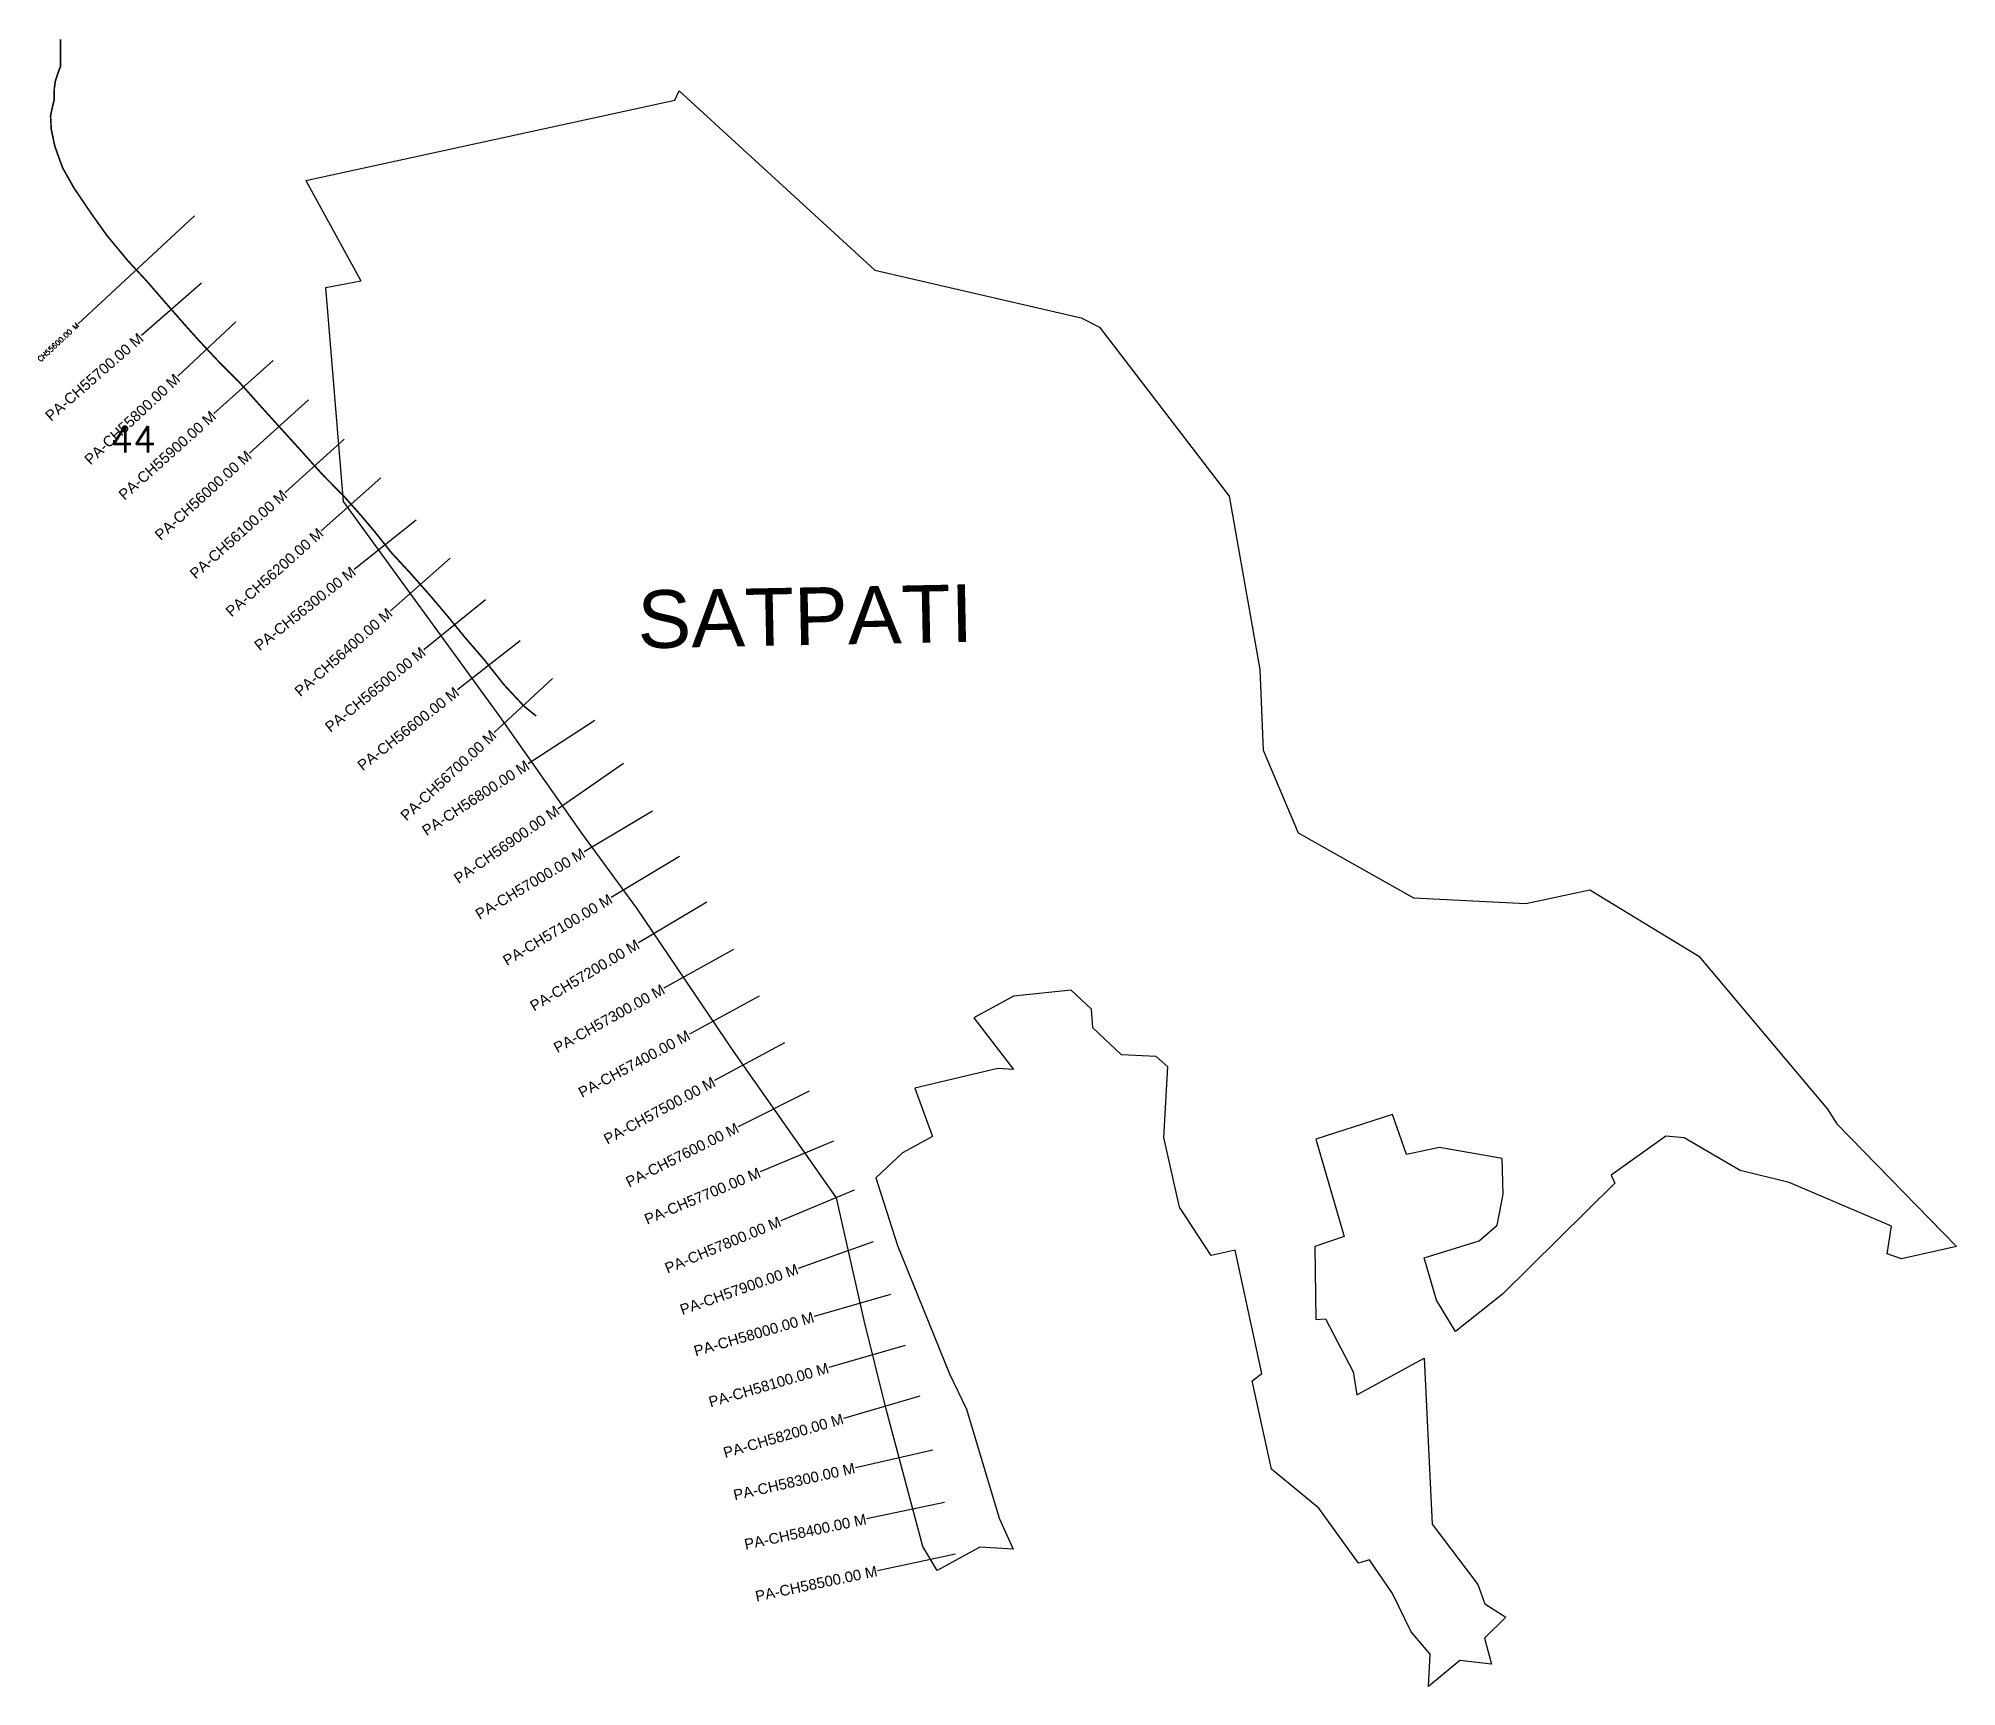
# Model space of a CAD drawing. Header units: metres. Extents: x 258341 to 261959, y 2180031 to 2183141.
import ezdxf
from ezdxf.enums import TextEntityAlignment as Align

# ---------------------------------------------------------------- set-up
doc = ezdxf.new("R2010")
doc.units = ezdxf.units.M
for name, color, linetype in [('ARTIFICIALLY PROTECTED', 4, 'Continuous'), ('CS', 134, 'Continuous'), ('CSMark', 6, 'Continuous'), ('village', 3, 'Continuous'), ('VILLAGE NAME', 250, 'Continuous')]:
    doc.layers.add(name, color=color, linetype=linetype)
doc.styles.add('DynamicDimensions', font='arial.ttf')
doc.styles.get("Standard").update_dxf_attribs({"font": 'simplex.shx'})

msp = doc.modelspace()

# ---------------------------------------------------------------- linework, layer by layer
at = {"color": 6, "flags": 128}
msp.add_lwpolyline([(258844.9, 2182873), (258948.8, 2182683.7)], dxfattribs=at)
at = {"layer": 'ARTIFICIALLY PROTECTED', "flags": 128}
msp.add_lwpolyline([(258382.2, 2183139.3, 3, 3, 0), (258382.3, 2183088.4, 3, 3, 0), (258377.1, 2183074.2, 3, 3, 0), (258372.4, 2183059.6, 3, 3, 0), (258370.6, 2183045.7, 3, 3, 0), (258370.2, 2183024.1, 3, 3, 0), (258368, 2183015.3, 3, 3, 0), (258365.6, 2183004.8, 3, 3, 0), (258363.5, 2182994.3, 3, 3, 0), (258363.6, 2182993.7, 3, 3, 0), (258363.9, 2182986.9, 3, 3, 0), (258364.8, 2182969.5, 3, 3, 0), (258371.3, 2182938.3, 3, 3, 0), (258377.3, 2182921.1, 3, 3, 0), (258386.4, 2182896.3, 3, 3, 0), (258408.3, 2182857.6, 3, 3, 0), (258440.9, 2182809.6, 3, 3, 0), (258469.7, 2182769.1, 3, 3, 0), (258510.3, 2182720.2, 3, 3, 0), (258543.9, 2182684.1, 3, 3, 0), (258578.9, 2182643.8, 3, 3, 0), (258613.5, 2182604.2, 3, 3, 0), (258644.2, 2182569.9, 3, 3, 0), (258681.7, 2182530, 3, 3, 0), (258722.3, 2182489.1, 3, 3, 0), (258759.5, 2182447.4, 3, 3, 0), (258793.7, 2182409.6, 3, 3, 0), (258838.2, 2182360.6, 3, 3, 0), (258875.2, 2182319.3, 3, 3, 0), (258917.8, 2182276.1, 3, 3, 0), (258936.2, 2182255.4, 3, 3, 0), (258949.1, 2182240.9, 3, 3, 0), (258975.4, 2182209.8, 3, 3, 0), (259007.3, 2182169.7, 3, 3, 0), (259012.3, 2182164.3, 3, 3, 0), (259042.7, 2182131.5, 3, 3, 0), (259082.7, 2182086.1, 3, 3, 0), (259112.1, 2182051.4, 3, 3, 0), (259145.3, 2182010.7, 3, 3, 0), (259182.1, 2181968.2, 3, 3, 0), (259218.7, 2181921.7, 3, 3, 0), (259256.2, 2181881.5, 3, 3, 0), (259279.6, 2181862.4, 0, 0, 0)], format="xyseb", dxfattribs=at)
at = {"layer": 'CS'}
for p, q in [((258635.1, 2182806.3), (258415.3, 2182602.2)), ((258648, 2182678.8), (258535.1, 2182580)), ((258712.9, 2182606.3), (258603.6, 2182503.5)), ((258783.6, 2182533), (258671.8, 2182433)), ((258850.1, 2182459), (258739, 2182358.3)), ((258917.5, 2182384.6), (258805.8, 2182284.4)), ((258986.5, 2182311.7), (258874.3, 2182212.1)), ((259053.5, 2182232.1), (258936.1, 2182138.7)), ((259117.4, 2182160.2), (259004.8, 2182061)), ((259184.1, 2182081.9), (259067.8, 2181987.1)), ((259249.2, 2182004.3), (259131.3, 2181911.6)), ((259310.4, 2181933.4), (259200.6, 2181831.1)), ((259390.2, 2181854.2), (259264.5, 2181772.4)), ((259444.4, 2181772.8), (259321.1, 2181687.4)), ((259499.2, 2181682.8), (259370.1, 2181606.4)), ((259550, 2181597.2), (259421.3, 2181520.1)), ((259601.4, 2181511.3), (259472.7, 2181434.3)), ((259651.7, 2181422.2), (259520.6, 2181349.3)), ((259700.5, 2181333.9), (259568.6, 2181262.5)), ((259748.1, 2181246), (259616.2, 2181174.6)), ((259794.8, 2181155), (259660.8, 2181087.6)), ((259840.8, 2181060.4), (259702.4, 2181002.6)), ((259879.3, 2180968.1), (259740.9, 2180910.3)), ((259915.3, 2180870.4), (259773.9, 2180820.3)), ((259948, 2180771.3), (259803.9, 2180729.5)), ((259975.9, 2180675.3), (259831.8, 2180633.5)), ((260003.7, 2180579.2), (259859.6, 2180537.5)), ((260028, 2180477.7), (259881.8, 2180444.5)), ((260049.9, 2180378.9), (259903.1, 2180348)), ((260070.5, 2180281.1), (259923.7, 2180250.2))]:
    msp.add_line(p, q, dxfattribs=at)
at = {"layer": 'village', "color": 6}
for points in [[(258844.9, 2182873, 0), (259541.5, 2183024, 0), (259549.6, 2183041.9, 0), (259918.8, 2182703.4, 0), (260307.7, 2182613.8, 0), (260342.7, 2182596.1, 0), (260587.2, 2182277.1, 0), (260644.6, 2181950, 0), (260651.4, 2181798, 0), (260717.1, 2181642.2, 0), (260934.8, 2181519.8, 0), (261147, 2181508.9, 0), (261267.3, 2181534.3, 0), (261473.2, 2181409.3, 0), (261716.1, 2181121.1, 0), (261733.2, 2181093, 0), (261959.4, 2180862, 0), (261855.4, 2180838.7, 0), (261828.3, 2180847.7, 0), (261836.7, 2180900.2, 0)], [(261836.7, 2180900.2, 0), (261643.2, 2180982.7, 0), (261551, 2181005.2, 0), (261445.6, 2181066.7, 0), (261410.9, 2181070, 0), (261307.4, 2180996.5, 0), (261314.3, 2180981.5, 0), (261102.8, 2180772.1, 0), (261013.7, 2180701.4, 0), (260977.9, 2180760.8, 0), (260955.2, 2180840.1, 0), (261058.5, 2180872.7, 0), (261092.5, 2180902, 0), (261104.2, 2180960.3, 0), (261102.3, 2181027.8, 0), (260983.8, 2181048.7, 0), (260921.7, 2181035.2, 0), (260895.4, 2181110.8, 0), (260750.5, 2181064.5, 0), (260803.9, 2180880.5, 0), (260748.4, 2180861.7, 0), (260750.8, 2180724.1, 0), (260768.9, 2180725.1, 0), (260820.7, 2180625.4, 0), (260828.1, 2180581.7, 0), (260955, 2180651.3, 0), (260970.2, 2180337.8, 0), (261055.9, 2180224.3, 0), (261069.1, 2180187.4, 0), (261109.2, 2180162.3, 0), (261068.8, 2180123, 0), (261081.8, 2180074.1, 0), (261022.1, 2180080.9, 0), (260962.9, 2180031.5, 0), (260966.3, 2180092.9, 0), (260930.6, 2180134.9, 0), (260894.9, 2180206.9, 0), (260851.9, 2180270.7, 0), (260830.9, 2180264.5, 0), (260755.9, 2180368.3, 0), (260666.7, 2180441.4, 0), (260630.1, 2180608.5, 0), (260648.6, 2180622, 0), (260598.1, 2180854.6, 0), (260553, 2180844.9, 0), (260493, 2180936.2, 0), (260463.8, 2181067.6, 0), (260471.1, 2181200.6, 0), (260449.1, 2181220.2, 0), (260383.9, 2181223.1, 0), (260329.6, 2181274.3, 0), (260327.5, 2181309.2, 0), (260289, 2181345.6, 0), (260180.3, 2181333.8, 0), (260105.2, 2181293.3, 0), (260180.2, 2181195.6, 0), (260150.5, 2181197.8, 0), (259993.8, 2181160.3, 0), (260027.4, 2181069.4, 0), (259970.5, 2181038.5, 0), (259920.5, 2180991.2, 0), (259961.6, 2180863.6, 0), (260059.5, 2180621.3, 0), (260091.2, 2180554.9, 0), (260153.1, 2180349, 0), (260179.8, 2180290.9, 0), (260116.6, 2180294.5, 0), (260036.4, 2180250.4, 0), (260008.9, 2180295.9, 0), (259939.7, 2180554.9, 0), (259898.5, 2180722.4, 0), (259846.4, 2180953.8, 0), (259652.1, 2181230.3, 0), (259469.7, 2181499.8, 0), (259366, 2181641.4, 0), (259209.9, 2181863.3, 0), (258916.3, 2182267, 0), (258882.9, 2182670.8, 0), (258948.8, 2182683.7, 0)]]:
    msp.add_polyline3d(points, dxfattribs=at)

# ---------------------------------------------------------------- texts
at = {"insert": (258476.6, 2182409.4), "char_height": 50, "attachment_point": 1}
msp.add_mtext_dynamic_manual_height_columns('44', width=84.374, gutter_width=1, heights=[0], dxfattribs=at)
at = {"layer": 'CSMark'}
msp.add_text('CH55600.00 M', height=10, rotation=42.8769, dxfattribs=at).set_placement((258414.6, 2182601.5), align=Align.MIDDLE_RIGHT)
at = {"layer": 'CSMark', "style": 'DynamicDimensions'}
for s, rotation, p in [('PA-CH55700.00 M', 41.1836, (258534.3, 2182579.3)), ('PA-CH55800.00 M', 43.2357, (258602.9, 2182502.8)), ('PA-CH55900.00 M', 41.7961, (258671.1, 2182432.3)), ('PA-CH56000.00 M', 42.2129, (258738.3, 2182357.6)), ('PA-CH56100.00 M', 41.9035, (258805.1, 2182283.7)), ('PA-CH56200.00 M', 41.5881, (258873.6, 2182211.5)), ('PA-CH56300.00 M', 38.484, (258935.3, 2182138.1)), ('PA-CH56400.00 M', 41.3723, (259004.1, 2182060.4)), ('PA-CH56500.00 M', 39.1719, (259067, 2181986.5)), ('PA-CH56600.00 M', 38.1936, (259130.5, 2181910.9)), ('PA-CH56700.00 M', 42.9651, (259199.9, 2181830.5)), ('PA-CH56800.00 M', 33.0675, (259263.7, 2181771.9)), ('PA-CH56900.00 M', 34.6795, (259320.3, 2181686.8)), ('PA-CH57000.00 M', 30.6163, (259369.2, 2181605.9)), ('PA-CH57100.00 M', 30.8968, (259420.5, 2181519.6)), ('PA-CH57200.00 M', 30.8968, (259471.8, 2181433.8)), ('PA-CH57300.00 M', 29.0686, (259519.7, 2181348.8)), ('PA-CH57400.00 M', 28.4173, (259567.7, 2181262.1)), ('PA-CH57500.00 M', 28.4173, (259615.3, 2181174.1)), ('PA-CH57600.00 M', 26.6981, (259659.9, 2181087.2)), ('PA-CH57700.00 M', 22.6527, (259701.5, 2181002.2)), ('PA-CH57800.00 M', 22.6527, (259740, 2180909.9)), ('PA-CH57900.00 M', 19.5258, (259773, 2180820)), ('PA-CH58000.00 M', 16.1859, (259803, 2180729.2)), ('PA-CH58100.00 M', 16.1859, (259830.9, 2180633.2)), ('PA-CH58200.00 M', 16.1266, (259858.6, 2180537.2)), ('PA-CH58300.00 M', 12.7992, (259880.8, 2180444.3)), ('PA-CH58400.00 M', 11.8982, (259902.1, 2180347.8)), ('PA-CH58500.00 M', 11.8982, (259922.7, 2180249.9))]:
    msp.add_text(s, height=20, rotation=rotation, dxfattribs=at).set_placement(p, align=Align.MIDDLE_RIGHT)
at = {"layer": 'VILLAGE NAME', "insert": (259469.6, 2182098.9), "char_height": 108.748, "attachment_point": 1, "rotation": 1.1028}
msp.add_mtext_dynamic_manual_height_columns('{\\fArial|b0|i0|c0|p34;SATPATI}', width=726.929, gutter_width=543.7, heights=[0], dxfattribs=at)

doc.saveas('drawing.dxf')
